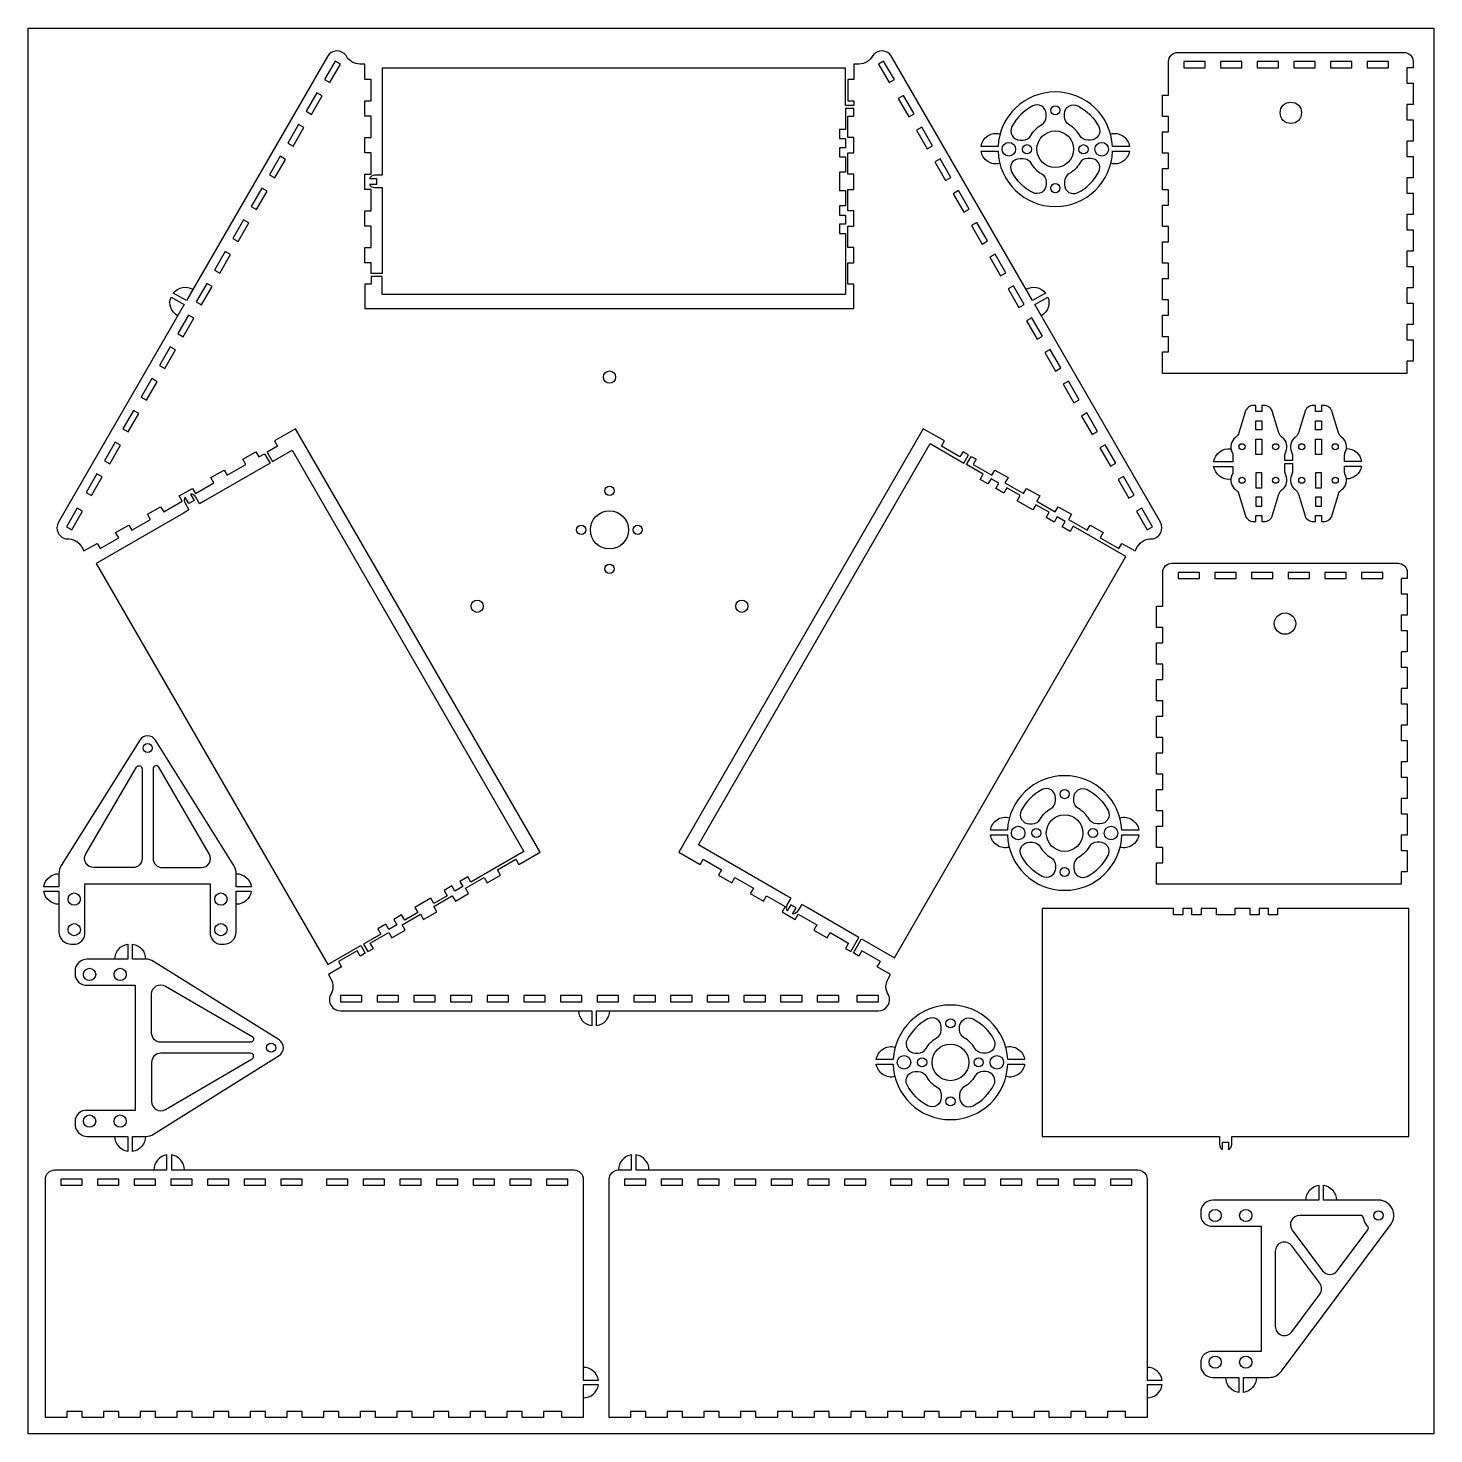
# Model space of a CAD drawing. Header units: millimetres. Extents: x 444 to 3060, y 398 to 1377.
# Drawn here: x 2103.2 to 2563.2, y 398.1 to 858.1 of the extents above; entities that cross this region are included whole.
import ezdxf

# ---------------------------------------------------------------- set-up
doc = ezdxf.new("R2010")
doc.units = ezdxf.units.MM
for name, color, linetype in [('base_line', 7, 'Continuous'), ('region', 8, 'Continuous'), ('tooth_original', 40, 'Continuous')]:
    doc.layers.add(name, color=color, linetype=linetype)

msp = doc.modelspace()

# ---------------------------------------------------------------- linework, layer by layer
for points in [[(2429.74, 772.61, -0.37077), (2436.15, 771.4), (2431.86, 768.93), (2385.75, 848.81, 0.544381), (2379.56, 849.09, -0.284915), (2375.09, 846.31), (2373.43, 846.31), (2373.43, 841.31), (2371.43, 841.31), (2371.43, 834.31), (2373.43, 834.31), (2373.43, 832.81), (2370.69, 832.81), (2370.69, 844.93), (2219.09, 844.93), (2219.09, 812.03), (2219.09, 809.93), (2216.59, 809.93, 0.267949), (2214.86, 808.93), (2217.22, 808.93), (2217.22, 806.93), (2214.86, 806.93, 0.267949), (2216.59, 805.93), (2219.09, 805.93), (2219.09, 803.83), (2219.09, 777.81), (2215.43, 777.81), (2215.43, 781.31), (2213.43, 781.31), (2213.43, 786.31), (2215.43, 786.31), (2215.43, 793.31), (2213.43, 793.31), (2213.43, 798.31), (2215.43, 798.31), (2215.43, 805.31), (2213.43, 805.31), (2213.43, 810.31), (2215.43, 810.31), (2215.43, 817.31), (2213.43, 817.31), (2213.43, 822.31), (2215.43, 822.31), (2215.43, 829.31), (2213.43, 829.31), (2213.43, 834.31), (2215.43, 834.31), (2215.43, 841.31), (2213.43, 841.31), (2213.43, 846.31), (2211.77, 846.31, -0.284915), (2207.29, 849.09, 0.544381), (2201.11, 848.81), (2154.99, 768.93), (2150.71, 771.4, -0.37077), (2157.12, 772.61)], [(2457.38, 823.46, -0.445673), (2463.59, 819.37), (2458.04, 819.37, 0.952068), (2420.58, 819.37), (2415.03, 819.37, -0.445673), (2421.24, 823.46)], [(2421.16, 813.77, -0.440408), (2415.03, 817.87), (2420.57, 817.87, 0.969543), (2458.05, 817.87), (2463.59, 817.87, -0.440408), (2457.47, 813.77)], [(2152.12, 763.95, -0.37077), (2149.96, 770.1), (2154.24, 767.63), (2113.12, 696.41, 0.544381), (2115.97, 690.92, -0.284915), (2120.62, 688.43), (2121.45, 686.99), (2125.78, 689.49), (2126.78, 687.76), (2132.84, 691.26), (2131.84, 692.99), (2136.17, 695.49), (2137.17, 693.76), (2143.23, 697.26), (2142.23, 698.99), (2146.56, 701.49), (2147.56, 699.76), (2153.62, 703.26), (2152.62, 704.99), (2156.95, 707.49), (2157.95, 705.76), (2164.01, 709.26), (2163.01, 710.99), (2167.34, 713.49), (2168.34, 711.76), (2174.41, 715.26), (2173.41, 716.99), (2177.74, 719.49), (2178.74, 717.76), (2180.58, 718.83), (2182.35, 715.75), (2161.11, 703.49), (2159.29, 702.44), (2158.04, 704.6, 0.267949), (2156.31, 705.6), (2157.49, 703.56), (2155.75, 702.56), (2154.57, 704.6, 0.267949), (2154.57, 702.6), (2155.82, 700.44), (2154.01, 699.39), (2125.51, 682.94), (2201.31, 551.65), (2212.11, 557.88), (2213.53, 555.41), (2211.84, 554.43), (2210.84, 556.16), (2204.78, 552.66), (2205.78, 550.93), (2201.45, 548.43), (2202.27, 546.99, -0.284915), (2202.11, 541.73, 0.544381), (2205.44, 536.51), (2287.68, 536.51), (2287.68, 531.57, -0.37077), (2283.43, 536.51)], [(2293.43, 536.51, -0.37077), (2289.18, 531.57), (2289.18, 536.51), (2381.42, 536.51, 0.544381), (2384.75, 541.73, -0.284915), (2384.58, 546.99), (2385.41, 548.43), (2381.08, 550.93), (2382.08, 552.66), (2376.02, 556.16), (2375.02, 554.43), (2373.26, 555.45), (2375.91, 560.05), (2386.65, 553.85), (2462.45, 685.14), (2445.13, 695.14), (2444.13, 693.41), (2441.53, 694.91), (2442.53, 696.64), (2439.93, 698.14), (2438.93, 696.41), (2436.33, 697.91), (2437.33, 699.64), (2433, 702.14), (2432, 700.41), (2426.81, 703.41), (2427.81, 705.14), (2423.48, 707.64), (2422.48, 705.91), (2419.88, 707.41), (2420.88, 709.14), (2418.28, 710.64), (2417.28, 708.91), (2414.68, 710.41), (2415.68, 712.14), (2410.27, 715.26), (2411.82, 717.94), (2413.45, 716.99), (2412.45, 715.26), (2418.51, 711.76), (2419.51, 713.49), (2423.84, 710.99), (2422.84, 709.26), (2428.9, 705.76), (2429.9, 707.49), (2434.23, 704.99), (2433.23, 703.26), (2439.29, 699.76), (2440.29, 701.49), (2444.63, 698.99), (2443.63, 697.26), (2449.69, 693.76), (2450.69, 695.49), (2455.02, 692.99), (2454.02, 691.26), (2460.08, 687.76), (2461.08, 689.49), (2465.41, 686.99), (2466.24, 688.43, -0.284915), (2470.88, 690.92, 0.544381), (2473.73, 696.41), (2432.61, 767.63), (2436.9, 770.1, -0.37077), (2434.74, 763.95)], [(2534.59, 720.54, -0.369695), (2539.54, 716.29), (2533.93, 716.29), (2533.93, 718.11, -0.115598), (2534.25, 719.44, 0.366953), (2533.09, 724.11, -0.165468), (2531.97, 725.68), (2529.94, 732.46, 0.332655), (2527.06, 734.61), (2526.44, 734.61), (2526.44, 732.61), (2524.44, 732.61), (2524.44, 734.61), (2523.81, 734.61, 0.332655), (2520.93, 732.46), (2518.91, 725.68, -0.165468), (2517.79, 724.11, 0.366953), (2516.63, 719.44, -0.115598), (2516.94, 718.11), (2516.94, 716.61), (2514.43, 716.61), (2514.43, 718.11, -0.115598), (2514.74, 719.44, 0.366953), (2513.58, 724.11, -0.165468), (2512.46, 725.68), (2510.44, 732.46, 0.332655), (2507.56, 734.61), (2506.93, 734.61), (2506.93, 732.61), (2504.93, 732.61), (2504.93, 734.61), (2504.31, 734.61, 0.332655), (2501.43, 732.46), (2499.4, 725.68, -0.165468), (2498.28, 724.11, 0.366953), (2497.12, 719.44, -0.115598), (2497.44, 718.11), (2497.44, 716.19), (2491.13, 716.19, -0.412968), (2496.81, 720.39)], [(2496.75, 710.44, -0.403521), (2491.13, 714.69), (2497.44, 714.69), (2497.44, 713.12, -0.115598), (2497.12, 711.78, 0.366953), (2498.28, 707.12, -0.165468), (2499.4, 705.54), (2501.43, 698.77, 0.332655), (2504.31, 696.61), (2504.93, 696.61), (2504.93, 698.61), (2506.93, 698.61), (2506.93, 696.61), (2507.56, 696.61, 0.332655), (2510.44, 698.77), (2512.46, 705.54, -0.165468), (2513.58, 707.12, 0.366953), (2514.74, 711.78, -0.115598), (2514.43, 713.12), (2514.43, 715.61), (2516.94, 715.61), (2516.94, 713.12, -0.115598), (2516.63, 711.78, 0.366953), (2517.79, 707.12, -0.165468), (2518.91, 705.54), (2520.93, 698.77, 0.332655), (2523.81, 696.61), (2524.44, 696.61), (2524.44, 698.61), (2526.44, 698.61), (2526.44, 696.61), (2527.06, 696.61, 0.332655), (2529.94, 698.77), (2531.97, 705.54, -0.165468), (2533.09, 707.12, 0.366953), (2534.25, 711.78, -0.115598), (2533.93, 713.12), (2533.93, 714.79), (2539.54, 714.79, -0.373949), (2534.61, 710.57)], [(2171.3, 581.39, -0.37077), (2176.24, 577.14), (2171.3, 577.14), (2171.3, 581.39, 0.140755), (2170.53, 584.04), (2144.84, 625.09, 0.553759), (2139.75, 625.09), (2114.06, 584.04, 0.140755), (2113.3, 581.39), (2113.3, 577.14), (2108.35, 577.14, -0.37077), (2113.3, 581.39)], [(2460.44, 599.7, -0.445673), (2466.65, 595.62), (2461.1, 595.62, 0.952068), (2423.64, 595.62), (2418.09, 595.62, -0.445673), (2424.3, 599.7)], [(2424.22, 590.01, -0.440408), (2418.09, 594.12), (2423.63, 594.12, 0.969543), (2461.11, 594.12), (2466.65, 594.12, -0.440408), (2460.53, 590.01)], [(2113.3, 571.39, -0.37077), (2108.35, 575.64), (2113.3, 575.64), (2113.3, 562.33, 0.414214), (2117.3, 558.33), (2118, 558.33, 0.450911), (2121.8, 562.33), (2121.8, 578.03), (2162.8, 578.03), (2162.8, 562.33, 0.450911), (2166.6, 558.33), (2167.3, 558.33, 0.414214), (2171.3, 562.33), (2171.3, 575.64), (2176.24, 575.64, -0.37077), (2171.3, 571.39)], [(2131.62, 553.44, -0.37077), (2135.87, 558.38), (2135.87, 553.44), (2122.56, 553.44, 0.414214), (2118.56, 549.44), (2118.56, 548.74, 0.450911), (2122.56, 544.94), (2138.26, 544.94), (2138.26, 503.94), (2122.56, 503.94, 0.450911), (2118.56, 500.14), (2118.56, 499.44, 0.414214), (2122.56, 495.44), (2135.87, 495.44), (2135.87, 490.5, -0.37077), (2131.62, 495.44)], [(2141.62, 495.44, -0.37077), (2137.37, 490.5), (2137.37, 495.44), (2141.62, 495.44, 0.140755), (2144.28, 496.2), (2185.32, 521.9, 0.553759), (2185.32, 526.98), (2144.28, 552.68, 0.140755), (2141.62, 553.44), (2137.37, 553.44), (2137.37, 558.38, -0.37077), (2141.62, 553.44)], [(2423.08, 524.67, -0.445673), (2429.29, 520.58), (2423.74, 520.58, 0.952068), (2386.28, 520.58), (2380.73, 520.58, -0.445673), (2386.94, 524.67)], [(2386.86, 514.98, -0.440408), (2380.73, 519.08), (2386.27, 519.08, 0.969543), (2423.75, 519.08), (2429.29, 519.08, -0.440408), (2423.17, 514.98)], [(2284.84, 409.86, 0.37077), (2289.79, 414.11), (2284.84, 414.11), (2284.84, 405.44), (2284.84, 403.44), (2277.84, 403.44), (2277.84, 405.44), (2271.86, 405.44), (2271.86, 403.44), (2264.86, 403.44), (2264.86, 405.44), (2259.86, 405.44), (2259.86, 403.44), (2252.86, 403.44), (2252.86, 405.44), (2247.86, 405.44), (2247.86, 403.44), (2240.86, 403.44), (2240.86, 405.44), (2235.86, 405.44), (2235.86, 403.44), (2228.86, 403.44), (2228.86, 405.44), (2223.86, 405.44), (2223.86, 403.44), (2216.86, 403.44), (2216.86, 405.44), (2211.86, 405.44), (2211.86, 403.44), (2204.86, 403.44), (2204.86, 405.44), (2199.86, 405.44), (2199.86, 403.44), (2192.86, 403.44), (2192.86, 405.44), (2187.86, 405.44), (2187.86, 403.44), (2180.86, 403.44), (2180.86, 405.44), (2175.86, 405.44), (2175.86, 403.44), (2168.86, 403.44), (2168.86, 405.44), (2163.86, 405.44), (2163.86, 403.44), (2156.86, 403.44), (2156.86, 405.44), (2151.86, 405.44), (2151.86, 403.44), (2144.86, 403.44), (2144.86, 405.44), (2139.86, 405.44), (2139.86, 403.44), (2132.86, 403.44), (2132.86, 405.44), (2127.86, 405.44), (2127.86, 403.44), (2120.86, 403.44), (2120.86, 405.44), (2115.86, 405.44), (2115.86, 403.44), (2108.86, 403.44), (2108.86, 405.44), (2108.86, 479.44), (2108.86, 481.44, -0.414214), (2111.86, 484.44), (2148.61, 484.44), (2148.61, 489.39, 0.37077), (2144.36, 484.44)], [(2154.36, 484.44, 0.37077), (2150.11, 489.39), (2150.11, 484.44), (2281.84, 484.44, -0.414214), (2284.84, 481.44), (2284.84, 479.44), (2284.84, 415.61), (2289.79, 415.61, 0.37077), (2284.84, 419.86)], [(2469.34, 409.86, 0.37077), (2474.29, 414.11), (2469.34, 414.11), (2469.34, 405.44), (2469.34, 403.44), (2462.34, 403.44), (2462.34, 405.44), (2456.36, 405.44), (2456.36, 403.44), (2449.36, 403.44), (2449.36, 405.44), (2444.36, 405.44), (2444.36, 403.44), (2437.36, 403.44), (2437.36, 405.44), (2432.36, 405.44), (2432.36, 403.44), (2425.36, 403.44), (2425.36, 405.44), (2420.36, 405.44), (2420.36, 403.44), (2413.36, 403.44), (2413.36, 405.44), (2408.36, 405.44), (2408.36, 403.44), (2401.36, 403.44), (2401.36, 405.44), (2396.36, 405.44), (2396.36, 403.44), (2389.36, 403.44), (2389.36, 405.44), (2384.36, 405.44), (2384.36, 403.44), (2377.36, 403.44), (2377.36, 405.44), (2372.36, 405.44), (2372.36, 403.44), (2365.36, 403.44), (2365.36, 405.44), (2360.36, 405.44), (2360.36, 403.44), (2353.36, 403.44), (2353.36, 405.44), (2348.36, 405.44), (2348.36, 403.44), (2341.36, 403.44), (2341.36, 405.44), (2336.36, 405.44), (2336.36, 403.44), (2329.36, 403.44), (2329.36, 405.44), (2324.36, 405.44), (2324.36, 403.44), (2317.36, 403.44), (2317.36, 405.44), (2312.36, 405.44), (2312.36, 403.44), (2305.36, 403.44), (2305.36, 405.44), (2300.36, 405.44), (2300.36, 403.44), (2293.36, 403.44), (2293.36, 405.44), (2293.36, 479.44), (2293.36, 481.44, -0.414214), (2296.36, 484.44), (2300.61, 484.44), (2300.61, 489.39, 0.37077), (2296.36, 484.44)], [(2306.36, 484.44, 0.37077), (2302.11, 489.39), (2302.11, 484.44), (2466.34, 484.44, -0.414214), (2469.34, 481.44), (2469.34, 479.44), (2469.34, 415.61), (2474.29, 415.61, 0.37077), (2469.34, 419.86)], [(2521.32, 474.56, -0.37077), (2525.57, 479.5), (2525.57, 474.56), (2490.89, 474.56, 0.414214), (2486.89, 470.56), (2486.89, 469.86, 0.450911), (2490.89, 466.06), (2506.71, 466.06), (2506.71, 425.06), (2490.89, 425.06, 0.450911), (2486.89, 421.26), (2486.89, 420.56, 0.414214), (2490.89, 416.56), (2499.35, 416.56), (2499.35, 411.61, -0.37077), (2495.1, 416.56)], [(2505.1, 416.56, -0.37077), (2500.85, 411.61), (2500.85, 416.56), (2509.3, 416.56, 0.236801), (2513.31, 418.57), (2549.1, 466.57, 0.617075), (2545.09, 474.56), (2527.07, 474.56), (2527.07, 479.5, -0.37077), (2531.32, 474.56)]]:
    msp.add_lwpolyline(points, format="xyb")
at = {"layer": 'base_line'}
for points in [[(2476.39, 836.12), (2476.39, 845.12), (2476.39, 847.12, -0.414214), (2479.39, 850.12), (2553.39, 850.12, -0.414214), (2556.39, 847.12), (2556.39, 845.12), (2554.39, 845.12), (2554.39, 840.12), (2556.39, 840.12), (2556.39, 833.12), (2554.39, 833.12), (2554.39, 828.12), (2556.39, 828.12), (2556.39, 821.12), (2554.39, 821.12), (2554.39, 816.12), (2556.39, 816.12), (2556.39, 809.12), (2554.39, 809.12), (2554.39, 804.12), (2556.39, 804.12), (2556.39, 797.12), (2554.39, 797.12), (2554.39, 792.12), (2556.39, 792.12), (2556.39, 785.12), (2554.39, 785.12), (2554.39, 780.12), (2556.39, 780.12), (2556.39, 773.12), (2554.39, 773.12), (2554.39, 768.12), (2556.39, 768.12), (2556.39, 761.12), (2554.39, 761.12), (2554.39, 756.12), (2556.39, 756.12), (2556.39, 749.12), (2554.39, 749.12), (2554.39, 745.12), (2476.39, 745.12), (2474.39, 745.12), (2474.39, 752.12), (2476.39, 752.12), (2476.39, 757.12), (2474.39, 757.12), (2474.39, 764.12), (2476.39, 764.12), (2476.39, 769.12), (2474.39, 769.12), (2474.39, 776.12), (2476.39, 776.12), (2476.39, 781.12), (2474.39, 781.12), (2474.39, 788.12), (2476.39, 788.12), (2476.39, 793.12), (2474.39, 793.12), (2474.39, 800.12), (2476.39, 800.12), (2476.39, 805.12), (2474.39, 805.12), (2474.39, 812.12), (2476.39, 812.12), (2476.39, 817.12), (2474.39, 817.12), (2474.39, 824.12), (2476.39, 824.12), (2476.39, 829.12), (2474.39, 829.12), (2474.39, 836.12)], [(2431.93, 832.66, 0.15425), (2425.1, 825.84, 0.56268), (2427.77, 821.45), (2428.71, 821.45, 0.270285), (2431.32, 822.98, -0.136086), (2434.79, 826.45, 0.270285), (2436.31, 829.06), (2436.31, 830, 0.56268)], [(2446.69, 832.66, -0.15425), (2453.52, 825.84, -0.56268), (2450.85, 821.45), (2449.92, 821.45, -0.270285), (2447.3, 822.98, 0.136086), (2443.83, 826.45, -0.270285), (2442.31, 829.06), (2442.31, 830, -0.56268)], [(2431.93, 804.25, -0.15425), (2425.1, 811.07, -0.56268), (2427.77, 815.45), (2428.71, 815.45, -0.270285), (2431.32, 813.93, 0.136086), (2434.79, 810.46, -0.270285), (2436.31, 807.85), (2436.31, 806.91, -0.56268)], [(2446.69, 804.25, 0.15425), (2453.52, 811.07, 0.56268), (2450.85, 815.45), (2449.92, 815.45, 0.270285), (2447.3, 813.93, -0.136086), (2443.83, 810.46, 0.270285), (2442.31, 807.85), (2442.31, 806.91, 0.56268)], [(2410.95, 718.44), (2409.12, 719.49), (2408.12, 717.76), (2402.06, 721.26), (2403.06, 722.99), (2396.13, 726.99), (2316.13, 588.43), (2323.06, 584.43), (2324.06, 586.16), (2330.12, 582.66), (2329.12, 580.93), (2333.45, 578.43), (2334.45, 580.16), (2340.51, 576.66), (2339.51, 574.93), (2343.84, 572.43), (2344.84, 574.16), (2350.9, 570.66), (2349.9, 568.93), (2354.23, 566.43), (2355.23, 568.16), (2361.29, 564.66), (2360.29, 562.93), (2364.63, 560.43), (2365.63, 562.16), (2371.69, 558.66), (2370.69, 556.93), (2372.39, 555.95), (2375.05, 560.55), (2358.15, 570.3), (2356.34, 571.35), (2355.09, 569.19, -0.267949), (2353.35, 568.19), (2354.53, 570.23), (2352.8, 571.23), (2351.62, 569.19, -0.267949), (2351.62, 571.19), (2352.87, 573.35), (2351.05, 574.4), (2322.56, 590.85), (2398.36, 722.14), (2409.41, 715.76)], [(2474.48, 668.97), (2474.48, 677.97), (2474.48, 679.97, -0.414214), (2477.48, 682.97), (2551.48, 682.97, -0.414214), (2554.48, 679.97), (2554.48, 677.97), (2552.48, 677.97), (2552.48, 672.97), (2554.48, 672.97), (2554.48, 665.97), (2552.48, 665.97), (2552.48, 660.97), (2554.48, 660.97), (2554.48, 653.97), (2552.48, 653.97), (2552.48, 648.97), (2554.48, 648.97), (2554.48, 641.97), (2552.48, 641.97), (2552.48, 636.97), (2554.48, 636.97), (2554.48, 629.97), (2552.48, 629.97), (2552.48, 624.97), (2554.48, 624.97), (2554.48, 617.97), (2552.48, 617.97), (2552.48, 612.97), (2554.48, 612.97), (2554.48, 605.97), (2552.48, 605.97), (2552.48, 600.97), (2554.48, 600.97), (2554.48, 593.97), (2552.48, 593.97), (2552.48, 588.97), (2554.48, 588.97), (2554.48, 581.97), (2552.48, 581.97), (2552.48, 577.97), (2474.48, 577.97), (2472.48, 577.97), (2472.48, 584.97), (2474.48, 584.97), (2474.48, 589.97), (2472.48, 589.97), (2472.48, 596.97), (2474.48, 596.97), (2474.48, 601.97), (2472.48, 601.97), (2472.48, 608.97), (2474.48, 608.97), (2474.48, 613.97), (2472.48, 613.97), (2472.48, 620.97), (2474.48, 620.97), (2474.48, 625.97), (2472.48, 625.97), (2472.48, 632.97), (2474.48, 632.97), (2474.48, 637.97), (2472.48, 637.97), (2472.48, 644.97), (2474.48, 644.97), (2474.48, 649.97), (2472.48, 649.97), (2472.48, 656.97), (2474.48, 656.97), (2474.48, 661.97), (2472.48, 661.97), (2472.48, 668.97)], [(2124.69, 583.39, -0.578976), (2122.1, 587.9), (2138.65, 616.25, -0.765393), (2140.51, 615.74), (2140.51, 586.39, -0.414214), (2137.51, 583.39)], [(2162.49, 587.9), (2145.95, 616.25, 0.765393), (2144.08, 615.74), (2144.08, 586.39, 0.414214), (2147.08, 583.39), (2159.9, 583.39, 0.578976)], [(2434.99, 608.9, 0.15425), (2428.17, 602.08, 0.56268), (2430.83, 597.69), (2431.77, 597.69, 0.270285), (2434.38, 599.22, -0.136086), (2437.85, 602.69, 0.270285), (2439.37, 605.3), (2439.37, 606.24, 0.56268)], [(2449.75, 608.9, -0.15425), (2456.58, 602.08, -0.56268), (2453.92, 597.69), (2452.98, 597.69, -0.270285), (2450.36, 599.22, 0.136086), (2446.89, 602.69, -0.270285), (2445.37, 605.3), (2445.37, 606.24, -0.56268)], [(2434.99, 580.49, -0.15425), (2428.17, 587.31, -0.56268), (2430.83, 591.69), (2431.77, 591.69, -0.270285), (2434.38, 590.17, 0.136086), (2437.85, 586.7, -0.270285), (2439.37, 584.09), (2439.37, 583.15, -0.56268)], [(2449.75, 580.49, 0.15425), (2456.58, 587.31, 0.56268), (2453.92, 591.69), (2452.98, 591.69, 0.270285), (2450.36, 590.17, -0.136086), (2446.89, 586.7, 0.270285), (2445.37, 584.09), (2445.37, 583.15, 0.56268)], [(2143.62, 542.05, -0.578976), (2148.14, 544.64), (2176.48, 528.09, -0.765393), (2175.97, 526.23), (2146.62, 526.23, -0.414214), (2143.62, 529.23)], [(2397.63, 533.87, 0.15425), (2390.81, 527.05, 0.56268), (2393.47, 522.66), (2394.41, 522.66, 0.270285), (2397.02, 524.19, -0.136086), (2400.49, 527.66, 0.270285), (2402.01, 530.27), (2402.01, 531.21, 0.56268)], [(2412.4, 533.87, -0.15425), (2419.22, 527.05, -0.56268), (2416.56, 522.66), (2415.62, 522.66, -0.270285), (2413.01, 524.19, 0.136086), (2409.53, 527.66, -0.270285), (2408.01, 530.27), (2408.01, 531.21, -0.56268)], [(2148.14, 504.24), (2176.48, 520.79, 0.765393), (2175.97, 522.65), (2146.62, 522.65, 0.414214), (2143.62, 519.65), (2143.62, 506.83, 0.578976)], [(2397.63, 505.46, -0.15425), (2390.81, 512.28, -0.56268), (2393.47, 516.66), (2394.41, 516.66, -0.270285), (2397.02, 515.14, 0.136086), (2400.49, 511.67, -0.270285), (2402.01, 509.06), (2402.01, 508.12, -0.56268)], [(2412.4, 505.46, 0.15425), (2419.22, 512.28, 0.56268), (2416.56, 516.66), (2415.62, 516.66, 0.270285), (2413.01, 515.14, -0.136086), (2409.53, 511.67, 0.270285), (2408.01, 509.06), (2408.01, 508.12, 0.56268)], [(2541.56, 464.82, 0.365977), (2541.48, 466.1, -0.149902), (2540.16, 468.72, 0.365977), (2539.18, 469.56), (2519.28, 469.56, 0.617075), (2516.87, 464.76), (2526.79, 451.47, 0.501737), (2531.6, 451.47)], [(2511.3, 457.83), (2511.3, 433.28, 0.721815), (2516.71, 431.49), (2525.86, 443.76, 0.331791), (2525.86, 447.35), (2516.71, 459.63, 0.721815)]]:
    msp.add_lwpolyline(points, format="xyb", close=True, dxfattribs=at)
for points in [[(2219.09, 776.81), (2215.43, 776.81), (2215.43, 774.31), (2213.43, 774.31), (2213.43, 766.31), (2373.43, 766.31), (2373.43, 774.31), (2371.43, 774.31), (2371.43, 781.31), (2373.43, 781.31), (2373.43, 786.31), (2371.43, 786.31), (2371.43, 793.31), (2373.43, 793.31), (2373.43, 798.31), (2371.43, 798.31), (2371.43, 805.31), (2373.43, 805.31), (2373.43, 810.31), (2371.43, 810.31), (2371.43, 817.31), (2373.43, 817.31), (2373.43, 822.31), (2371.43, 822.31), (2371.43, 829.31), (2373.43, 829.31), (2373.43, 831.81), (2370.69, 831.81), (2370.69, 824.93), (2368.69, 824.93), (2368.69, 821.93), (2370.69, 821.93), (2370.69, 818.93), (2368.69, 818.93), (2368.69, 815.93), (2370.69, 815.93), (2370.69, 810.93), (2368.69, 810.93), (2368.69, 804.93), (2370.69, 804.93), (2370.69, 799.93), (2368.69, 799.93), (2368.69, 796.93), (2370.69, 796.93), (2370.69, 793.93), (2368.69, 793.93), (2368.69, 790.93), (2370.69, 790.93), (2370.69, 770.93), (2219.09, 770.93)], [(2212.97, 558.38), (2214.4, 555.91), (2216.17, 556.93), (2215.17, 558.66), (2221.23, 562.16), (2222.23, 560.43), (2226.56, 562.93), (2225.56, 564.66), (2231.62, 568.16), (2232.62, 566.43), (2236.95, 568.93), (2235.95, 570.66), (2242.01, 574.16), (2243.01, 572.43), (2247.34, 574.93), (2246.34, 576.66), (2252.41, 580.16), (2253.41, 578.43), (2257.74, 580.93), (2256.74, 582.66), (2262.8, 586.16), (2263.8, 584.43), (2270.73, 588.43), (2190.73, 726.99), (2183.8, 722.99), (2184.8, 721.26), (2181.44, 719.33), (2183.22, 716.25), (2189.6, 719.94), (2265.4, 588.65), (2248.08, 578.65), (2247.08, 580.38), (2244.48, 578.88), (2245.48, 577.15), (2242.88, 575.65), (2241.88, 577.38), (2239.29, 575.88), (2240.29, 574.15), (2235.96, 571.65), (2234.96, 573.38), (2229.76, 570.38), (2230.76, 568.65), (2226.43, 566.15), (2225.43, 567.88), (2222.83, 566.38), (2223.83, 564.65), (2221.23, 563.15), (2220.23, 564.88), (2217.63, 563.38), (2218.63, 561.65)]]:
    msp.add_lwpolyline(points, close=True, dxfattribs=at)
for centre, radius in [((2439.31, 831.2), 1.5), ((2516.39, 830.37), 3.5), ((2439.31, 818.45), 6), ((2424.12, 818.45), 2.22), ((2430.06, 818.45), 1.5), ((2448.56, 818.45), 1.5), ((2454.5, 818.45), 2.22), ((2439.31, 805.7), 1.5), ((2293.43, 743.91), 2), ((2500.45, 721.09), 1), ((2511.41, 721.09), 1), ((2519.96, 721.09), 1), ((2530.92, 721.09), 1), ((2500.45, 710.13), 1), ((2511.41, 710.13), 1), ((2519.96, 710.13), 1), ((2530.92, 710.13), 1), ((2293.43, 706.66), 1.5), ((2293.43, 693.91), 6.25), ((2284.18, 693.91), 1.5), ((2302.68, 693.91), 1.5), ((2293.43, 681.16), 1.5), ((2250.13, 668.91), 2), ((2336.73, 668.91), 2), ((2514.48, 663.22), 3.5), ((2142.3, 622.5), 1.5), ((2442.37, 607.44), 1.5), ((2442.37, 594.69), 6), ((2427.18, 594.69), 2.22), ((2433.12, 594.69), 1.5), ((2451.62, 594.69), 1.5), ((2457.56, 594.69), 2.22), ((2442.37, 581.94), 1.5), ((2118.3, 573.08), 2), ((2166.3, 573.08), 2), ((2118.3, 563.08), 2), ((2166.3, 563.08), 2), ((2123.31, 548.44), 2), ((2133.31, 548.44), 2), ((2405.01, 532.41), 1.5), ((2182.73, 524.44), 1.5), ((2405.01, 519.66), 6), ((2389.82, 519.66), 2.22), ((2395.76, 519.66), 1.5), ((2414.26, 519.66), 1.5), ((2420.2, 519.66), 2.22), ((2405.01, 506.91), 1.5), ((2123.31, 500.44), 2), ((2133.31, 500.44), 2), ((2491.64, 469.56), 2), ((2501.64, 469.56), 2), ((2545.09, 469.56), 1.5), ((2491.64, 421.56), 2), ((2501.64, 421.56), 2)]:
    msp.add_circle(centre, radius, dxfattribs=at)
at = {"layer": 'region'}
msp.add_lwpolyline([(2103.2, 858.09), (2563.2, 858.09), (2563.2, 398.09), (2103.2, 398.09)], close=True, dxfattribs=at)
at = {"layer": 'tooth_original'}
for points in [[(2205.44, 846.31), (2203.71, 847.31), (2200.21, 841.25), (2201.94, 840.25)], [(2386.65, 841.25), (2383.15, 847.31), (2381.42, 846.31), (2384.92, 840.25)], [(2481.39, 847.12), (2481.39, 845.12), (2488.39, 845.12), (2488.39, 847.12)], [(2493.39, 847.12), (2493.39, 845.12), (2500.39, 845.12), (2500.39, 847.12)], [(2505.39, 847.12), (2505.39, 845.12), (2512.39, 845.12), (2512.39, 847.12)], [(2517.39, 845.12), (2524.39, 845.12), (2524.39, 847.12), (2517.39, 847.12)], [(2529.39, 847.12), (2529.39, 845.12), (2536.39, 845.12), (2536.39, 847.12)], [(2541.39, 847.12), (2541.39, 845.12), (2548.39, 845.12), (2548.39, 847.12)], [(2199.44, 835.92), (2197.71, 836.92), (2194.21, 830.86), (2195.94, 829.86)], [(2391.4, 829.01), (2393.14, 830.01), (2389.64, 836.07), (2387.9, 835.07)], [(2193.44, 825.53), (2191.71, 826.53), (2188.21, 820.47), (2189.94, 819.47)], [(2399.14, 819.62), (2395.64, 825.68), (2393.9, 824.68), (2397.4, 818.62)], [(2185.71, 816.14), (2182.21, 810.07), (2183.94, 809.07), (2187.44, 815.14)], [(2403.4, 808.23), (2405.14, 809.23), (2401.64, 815.29), (2399.9, 814.29)], [(2181.44, 804.74), (2179.71, 805.74), (2176.21, 799.68), (2177.94, 798.68)], [(2409.4, 797.84), (2411.14, 798.84), (2407.64, 804.9), (2405.9, 803.9)], [(2175.44, 794.35), (2173.71, 795.35), (2170.21, 789.29), (2171.94, 788.29)], [(2417.14, 788.44), (2413.64, 794.51), (2411.9, 793.51), (2415.4, 787.44)], [(2167.71, 784.96), (2164.21, 778.9), (2165.94, 777.9), (2169.44, 783.96)], [(2421.4, 777.05), (2423.14, 778.05), (2419.64, 784.11), (2417.9, 783.11)], [(2163.44, 773.57), (2161.71, 774.57), (2158.21, 768.5), (2159.94, 767.5)], [(2427.4, 766.66), (2429.14, 767.66), (2425.64, 773.72), (2423.9, 772.72)], [(2157.44, 763.17), (2155.71, 764.17), (2152.21, 758.11), (2153.94, 757.11)], [(2435.14, 757.27), (2431.64, 763.33), (2429.9, 762.33), (2433.4, 756.27)], [(2149.71, 753.78), (2146.21, 747.72), (2147.94, 746.72), (2151.44, 752.78)], [(2439.4, 745.87), (2441.14, 746.87), (2437.64, 752.94), (2435.9, 751.94)], [(2145.44, 742.39), (2143.71, 743.39), (2140.21, 737.33), (2141.94, 736.33)], [(2445.4, 735.48), (2447.14, 736.48), (2443.64, 742.54), (2441.9, 741.54)], [(2139.44, 732), (2137.71, 733), (2134.21, 726.93), (2135.94, 725.93)], [(2453.14, 726.09), (2449.64, 732.15), (2447.9, 731.15), (2451.4, 725.09)], [(2504.93, 729.61), (2506.93, 729.61), (2506.93, 726.61), (2504.93, 726.61)], [(2524.44, 729.61), (2526.44, 729.61), (2526.44, 726.61), (2524.44, 726.61)], [(2131.71, 722.6), (2128.21, 716.54), (2129.94, 715.54), (2133.44, 721.6)], [(2504.93, 723.61), (2506.93, 723.61), (2506.93, 718.61), (2504.93, 718.61)], [(2524.44, 723.61), (2526.44, 723.61), (2526.44, 718.61), (2524.44, 718.61)], [(2457.4, 714.7), (2459.14, 715.7), (2455.64, 721.76), (2453.9, 720.76)], [(2127.44, 711.21), (2125.71, 712.21), (2122.21, 706.15), (2123.94, 705.15)], [(2463.4, 704.3), (2465.14, 705.3), (2461.64, 711.37), (2459.9, 710.37)], [(2504.93, 707.61), (2506.93, 707.61), (2506.93, 712.61), (2504.93, 712.61)], [(2524.44, 707.61), (2526.44, 707.61), (2526.44, 712.61), (2524.44, 712.61)], [(2504.93, 701.61), (2506.93, 701.61), (2506.93, 704.61), (2504.93, 704.61)], [(2524.44, 701.61), (2526.44, 701.61), (2526.44, 704.61), (2524.44, 704.61)], [(2119.22, 700.97), (2115.72, 694.91), (2117.45, 693.91), (2120.95, 699.97)], [(2469.4, 693.91), (2471.14, 694.91), (2467.64, 700.97), (2465.9, 699.97)], [(2479.48, 679.97), (2479.48, 677.97), (2486.48, 677.97), (2486.48, 679.97)], [(2491.48, 679.97), (2491.48, 677.97), (2498.48, 677.97), (2498.48, 679.97)], [(2503.48, 679.97), (2503.48, 677.97), (2510.48, 677.97), (2510.48, 679.97)], [(2515.48, 677.97), (2522.48, 677.97), (2522.48, 679.97), (2515.48, 679.97)], [(2527.48, 679.97), (2527.48, 677.97), (2534.48, 677.97), (2534.48, 679.97)], [(2539.48, 679.97), (2539.48, 677.97), (2546.48, 677.97), (2546.48, 679.97)], [(2205.44, 541.51), (2205.44, 539.51), (2212.44, 539.51), (2212.44, 541.51)], [(2217.44, 541.51), (2217.44, 539.51), (2224.44, 539.51), (2224.44, 541.51)], [(2229.44, 541.51), (2229.44, 539.51), (2236.44, 539.51), (2236.44, 541.51)], [(2241.44, 539.51), (2248.44, 539.51), (2248.44, 541.51), (2241.44, 541.51)], [(2253.44, 541.51), (2253.44, 539.51), (2260.44, 539.51), (2260.44, 541.51)], [(2265.44, 541.51), (2265.44, 539.51), (2272.44, 539.51), (2272.44, 541.51)], [(2277.44, 539.51), (2284.44, 539.51), (2284.44, 541.51), (2277.44, 541.51)], [(2289.44, 541.51), (2289.44, 539.51), (2296.44, 539.51), (2296.44, 541.51)], [(2301.44, 541.51), (2301.44, 539.51), (2308.44, 539.51), (2308.44, 541.51)], [(2313.44, 539.51), (2320.44, 539.51), (2320.44, 541.51), (2313.44, 541.51)], [(2325.44, 541.51), (2325.44, 539.51), (2332.44, 539.51), (2332.44, 541.51)], [(2337.44, 541.51), (2337.44, 539.51), (2344.44, 539.51), (2344.44, 541.51)], [(2349.44, 539.51), (2356.44, 539.51), (2356.44, 541.51), (2349.44, 541.51)], [(2361.44, 541.51), (2361.44, 539.51), (2368.44, 539.51), (2368.44, 541.51)], [(2374.42, 539.51), (2381.42, 539.51), (2381.42, 541.51), (2374.42, 541.51)], [(2113.86, 481.44), (2113.86, 479.44), (2120.86, 479.44), (2120.86, 481.44)], [(2125.86, 481.44), (2125.86, 479.44), (2132.86, 479.44), (2132.86, 481.44)], [(2137.86, 481.44), (2137.86, 479.44), (2144.86, 479.44), (2144.86, 481.44)], [(2149.86, 479.44), (2156.86, 479.44), (2156.86, 481.44), (2149.86, 481.44)], [(2161.86, 481.44), (2161.86, 479.44), (2168.86, 479.44), (2168.86, 481.44)], [(2173.86, 481.44), (2173.86, 479.44), (2180.86, 479.44), (2180.86, 481.44)], [(2185.86, 479.44), (2192.86, 479.44), (2192.86, 481.44), (2185.86, 481.44)], [(2200.84, 479.44), (2207.84, 479.44), (2207.84, 481.44), (2200.84, 481.44)], [(2212.84, 479.44), (2219.84, 479.44), (2219.84, 481.44), (2212.84, 481.44)], [(2224.84, 481.44), (2224.84, 479.44), (2231.84, 479.44), (2231.84, 481.44)], [(2236.84, 481.44), (2236.84, 479.44), (2243.84, 479.44), (2243.84, 481.44)], [(2248.84, 481.44), (2248.84, 479.44), (2255.84, 479.44), (2255.84, 481.44)], [(2260.84, 481.44), (2260.84, 479.44), (2267.84, 479.44), (2267.84, 481.44)], [(2272.84, 481.44), (2272.84, 479.44), (2279.84, 479.44), (2279.84, 481.44)], [(2298.36, 481.44), (2298.36, 479.44), (2305.36, 479.44), (2305.36, 481.44)], [(2310.36, 481.44), (2310.36, 479.44), (2317.36, 479.44), (2317.36, 481.44)], [(2322.36, 481.44), (2322.36, 479.44), (2329.36, 479.44), (2329.36, 481.44)], [(2334.36, 479.44), (2341.36, 479.44), (2341.36, 481.44), (2334.36, 481.44)], [(2346.36, 481.44), (2346.36, 479.44), (2353.36, 479.44), (2353.36, 481.44)], [(2358.36, 481.44), (2358.36, 479.44), (2365.36, 479.44), (2365.36, 481.44)], [(2370.36, 479.44), (2377.36, 479.44), (2377.36, 481.44), (2370.36, 481.44)], [(2385.34, 479.44), (2392.34, 479.44), (2392.34, 481.44), (2385.34, 481.44)], [(2397.34, 479.44), (2404.34, 479.44), (2404.34, 481.44), (2397.34, 481.44)], [(2409.34, 481.44), (2409.34, 479.44), (2416.34, 479.44), (2416.34, 481.44)], [(2421.34, 481.44), (2421.34, 479.44), (2428.34, 479.44), (2428.34, 481.44)], [(2433.34, 481.44), (2433.34, 479.44), (2440.34, 479.44), (2440.34, 481.44)], [(2445.34, 481.44), (2445.34, 479.44), (2452.34, 479.44), (2452.34, 481.44)], [(2457.34, 481.44), (2457.34, 479.44), (2464.34, 479.44), (2464.34, 481.44)]]:
    msp.add_lwpolyline(points, close=True, dxfattribs=at)
msp.add_lwpolyline([(2555.04, 495.35), (2555.04, 569.95), (2512.04, 569.95), (2512.04, 567.95), (2509.04, 567.95), (2509.04, 569.95), (2506.04, 569.95), (2506.04, 567.95), (2503.04, 567.95), (2503.04, 569.95), (2498.04, 569.95), (2498.04, 567.95), (2492.04, 567.95), (2492.04, 569.95), (2487.04, 569.95), (2487.04, 567.95), (2484.04, 567.95), (2484.04, 569.95), (2481.04, 569.95), (2481.04, 567.95), (2478.04, 567.95), (2478.04, 569.95), (2435.04, 569.95), (2435.04, 495.35), (2490.94, 495.35), (2493.04, 495.35), (2493.04, 492.85, 0.267949), (2494.04, 491.12), (2494.04, 493.49), (2496.04, 493.49), (2496.04, 491.12, 0.267949), (2497.04, 492.85), (2497.04, 495.35), (2499.14, 495.35)], format="xyb", close=True, dxfattribs=at)

doc.saveas('drawing.dxf')
